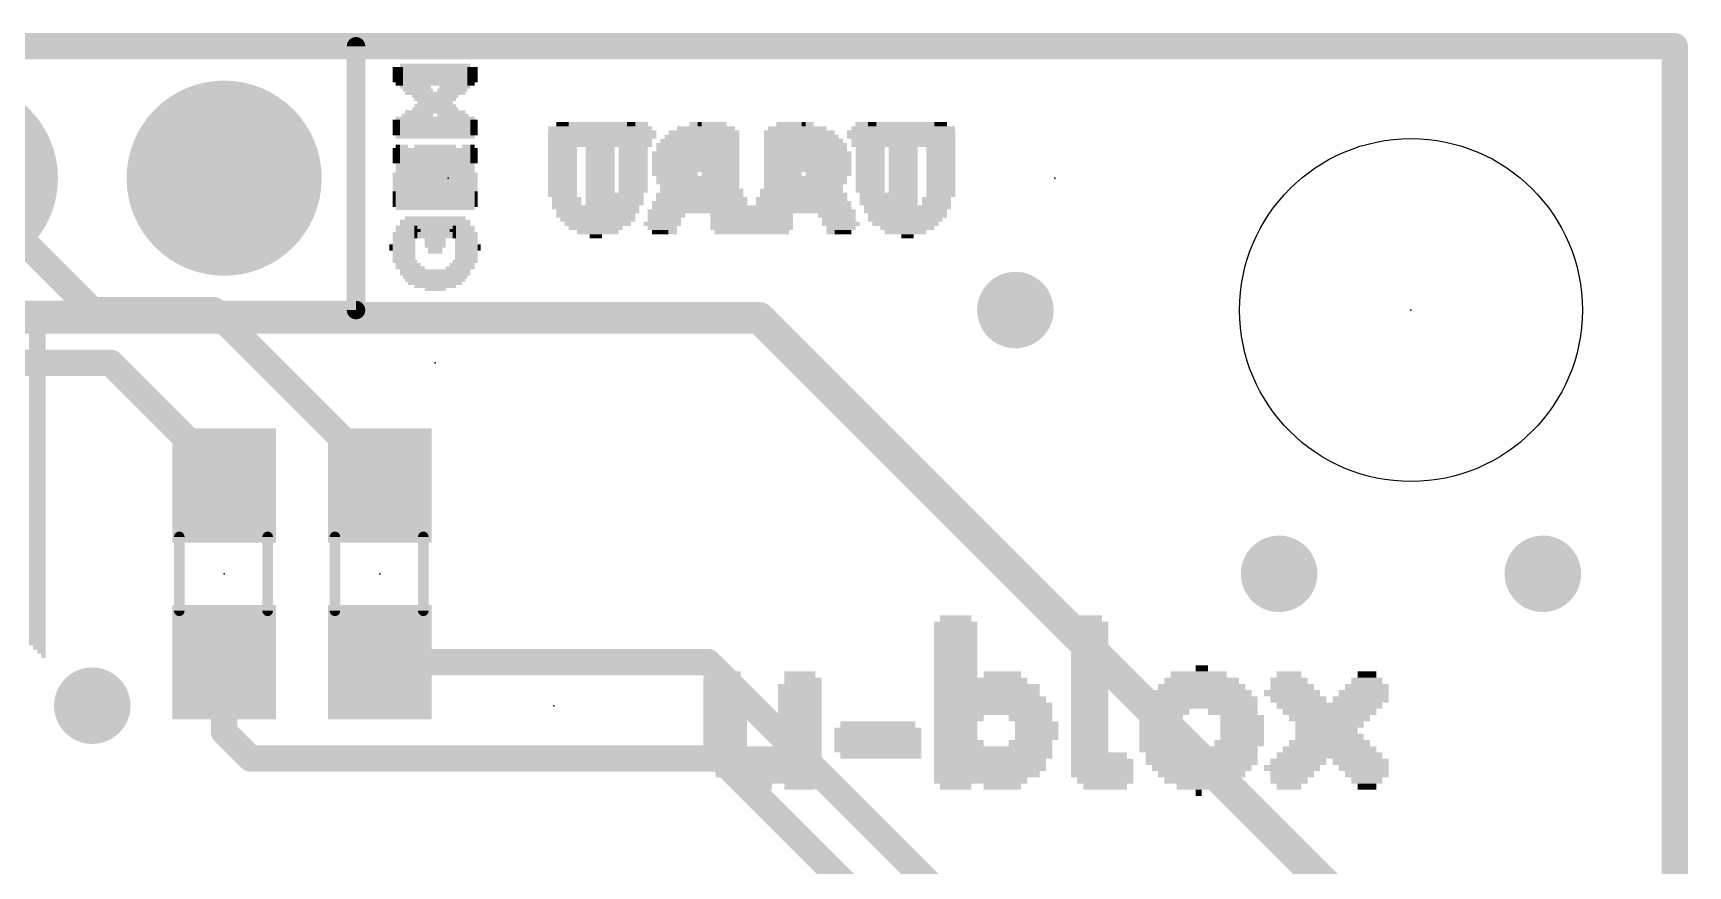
# Model space of a CAD drawing. Extents: x -38 to 69, y -21 to 41.
# Drawn here: x 24.83 to 40.77, y 32.75 to 40.77 of the extents above; entities that cross this region are included whole.
import ezdxf

# ---------------------------------------------------------------- set-up
doc = ezdxf.new("R2010")
doc.units = 0
for name, color, linetype in [('1', 12, 'CONTINUOUS'), ('16', 53, 'CONTINUOUS'), ('17', 254, 'CONTINUOUS'), ('18', 110, 'CONTINUOUS'), ('20', 53, 'CONTINUOUS'), ('21', 41, 'CONTINUOUS'), ('22', 40, 'CONTINUOUS'), ('23', 53, 'CONTINUOUS'), ('24', 53, 'CONTINUOUS'), ('51', 53, 'CONTINUOUS')]:
    doc.layers.add(name, color=color, linetype=linetype)

# ---------------------------------------------------------------- blocks, each defined once
blk = doc.blocks.new('RECT')
blk.add_solid([(-0.5, -0.5), (0.5, -0.5), (-0.5, 0.5), (0.5, 0.5)])
blk = doc.blocks.new('ROUNDP')
at = {"const_width": 0.5}
blk.add_lwpolyline([(0, -0.25, 1), (0, 0.25, 1), (0, -0.25)], format="xyb", dxfattribs=at)
blk = doc.blocks.new('ROUNDV')
at = {"const_width": 0.5}
blk.add_lwpolyline([(0, -0.25, 1), (0, 0.25, 1), (0, -0.25)], format="xyb", dxfattribs=at)

msp = doc.modelspace()

# ---------------------------------------------------------------- linework, layer by layer
at = {"layer": '1', "const_width": 0.254}
for points in [[(0, 40.64), (40.64, 40.64)], [(40.64, 40.64), (40.64, 0)], [(24.13, 39.37), (25.4, 38.1)], [(25.4, 38.1), (26.162, 38.1)], [(26.162, 38.1), (26.5684, 38.1)], [(28.1686, 36.4998), (26.5684, 38.1)], [(23.368, 37.592), (25.5778, 37.592)], [(26.67, 36.4998), (25.5778, 37.592)], [(26.67, 36.41), (26.67, 36.4998)], [(28.1686, 36.41), (28.1686, 36.4998)], [(26.67, 34.71), (26.67, 34.036)], [(31.33, 34.71), (28.1686, 34.71)], [(35.1028, 30.9372), (31.33, 34.71)], [(26.67, 34.036), (26.924, 33.782)], [(26.924, 33.782), (31.4459, 33.782)], [(31.4459, 33.782), (34.5948, 30.6331)]]:
    msp.add_lwpolyline(points, dxfattribs=at)
at = {"layer": '1', "const_width": 0.127}
for points in [[(40.7035, 40.64, 1), (40.5765, 40.64)], [(40.64, 40.5765, 1), (40.64, 40.7035)], [(25.4, 38.1635, 1), (25.4, 38.0365)], [(25.3551, 38.0551, 1), (25.4449, 38.1449)], [(26.162, 38.1635, 1), (26.162, 38.0365)], [(26.162, 38.0365, 1), (26.162, 38.1635)], [(26.6133, 38.1449, 1), (26.5235, 38.0551)], [(26.5684, 38.0365, 1), (26.5684, 38.1635)], [(25.6227, 37.6369, 1), (25.5329, 37.5471)], [(25.5778, 37.5285, 1), (25.5778, 37.6555)], [(26.7335, 36.4998, 1), (26.6065, 36.4998)], [(26.6251, 36.4549, 1), (26.7149, 36.5447)], [(28.2321, 36.4998, 1), (28.1051, 36.4998)], [(28.1237, 36.4549, 1), (28.2135, 36.5447)], [(26.6065, 36.41, 1), (26.7335, 36.41)], [(28.1051, 36.41, 1), (28.2321, 36.41)], [(26.7335, 34.71, 1), (26.6065, 34.71)], [(28.1686, 34.7735, 1), (28.1686, 34.6465)], [(31.3749, 34.7549, 1), (31.2851, 34.6651)], [(31.33, 34.6465, 1), (31.33, 34.7735)], [(26.7149, 34.0809, 1), (26.6251, 33.9911)], [(26.6065, 34.036, 1), (26.7335, 34.036)], [(26.924, 33.8455, 1), (26.924, 33.7185)], [(26.8791, 33.7371, 1), (26.9689, 33.8269)], [(31.4908, 33.8269, 1), (31.401, 33.7371)], [(31.4459, 33.7185, 1), (31.4459, 33.8455)]]:
    msp.add_lwpolyline(points, format="xyb", dxfattribs=at)
at = {"layer": '16'}
for points, const_width in [([(0, 40.64), (40.64, 40.64)], 0.254), ([(40.64, 40.64), (40.64, 0)], 0.254), ([(31.8262, 38.0238), (20.3962, 38.0238)], 0.3048), ([(39.37, 30.48), (31.8262, 38.0238)], 0.3048)]:
    msp.add_lwpolyline(points, dxfattribs=dict(at, const_width=const_width))
for points, const_width in [([(40.7035, 40.64, 1), (40.5765, 40.64)], 0.127), ([(40.64, 40.5765, 1), (40.64, 40.7035)], 0.127), ([(31.8801, 38.0777, 1), (31.7723, 37.9699)], 0.1524), ([(31.8262, 37.9476, 1), (31.8262, 38.1)], 0.1524)]:
    msp.add_lwpolyline(points, format="xyb", dxfattribs=dict(at, const_width=const_width))
at = {"layer": '20', "const_width": 0.2032}
for points in [[(0, 40.64), (40.64, 40.64)], [(40.64, 40.64), (40.64, 0)]]:
    msp.add_lwpolyline(points, dxfattribs=at)
at = {"layer": '20', "const_width": 0.1016}
for points in [[(40.6908, 40.64, 1), (40.5892, 40.64)], [(40.64, 40.5892, 1), (40.64, 40.6908)]]:
    msp.add_lwpolyline(points, format="xyb", dxfattribs=at)
at = {"layer": '20'}
msp.add_circle((38.1, 38.1), 1.651, dxfattribs=at)
at = {"layer": '21', "const_width": 0.1778}
for points in [[(27.94, 38.1), (27.94, 40.64)], [(12.7, 38.1), (27.94, 38.1)]]:
    msp.add_lwpolyline(points, dxfattribs=at)
at = {"layer": '21', "const_width": 0.0889}
for points in [[(27.9845, 40.64, 1), (27.8956, 40.64)], [(27.8956, 38.1, 1), (27.9845, 38.1)], [(27.94, 38.0556, 1), (27.94, 38.1444)]]:
    msp.add_lwpolyline(points, format="xyb", dxfattribs=at)
at = {"layer": '22', "const_width": 0.1778}
for points in [[(27.94, 38.1), (27.94, 40.64)], [(27.94, 38.1), (12.7, 38.1)]]:
    msp.add_lwpolyline(points, dxfattribs=at)
at = {"layer": '22', "const_width": 0.0889}
for points in [[(27.9845, 40.64, 1), (27.8956, 40.64)], [(27.8956, 38.1, 1), (27.9845, 38.1)], [(27.94, 38.0556, 1), (27.94, 38.1444)]]:
    msp.add_lwpolyline(points, format="xyb", dxfattribs=at)
at = {"layer": '23'}
for p in [(28.829, 39.37), (38.1, 38.1), (28.702, 37.592), (26.67, 35.56), (28.1686, 35.56), (29.845, 34.29)]:
    msp.add_point(p, dxfattribs=at)
at = {"layer": '24'}
for p in [(34.671, 39.37), (28.702, 37.592)]:
    msp.add_point(p, dxfattribs=at)
at = {"layer": '51', "const_width": 0.1016}
for points in [[(26.238, 35.204), (26.238, 35.916)], [(27.089, 35.204), (27.089, 35.916)], [(27.7366, 35.204), (27.7366, 35.916)], [(28.5876, 35.204), (28.5876, 35.916)]]:
    msp.add_lwpolyline(points, dxfattribs=at)
at = {"layer": '51', "const_width": 0.0508}
for points in [[(26.2634, 35.916, 1), (26.2126, 35.916)], [(27.1144, 35.916, 1), (27.0636, 35.916)], [(27.762, 35.916, 1), (27.7112, 35.916)], [(28.613, 35.916, 1), (28.5622, 35.916)], [(26.2126, 35.204, 1), (26.2634, 35.204)], [(27.0636, 35.204, 1), (27.1144, 35.204)], [(27.7112, 35.204, 1), (27.762, 35.204)], [(28.5622, 35.204, 1), (28.613, 35.204)]]:
    msp.add_lwpolyline(points, format="xyb", dxfattribs=at)

# ---------------------------------------------------------------- block references
at = {"layer": '1', "xscale": 1.1, "rotation": 90}
for p in [(26.67, 36.41), (28.1686, 36.41), (26.67, 34.71), (28.1686, 34.71)]:
    msp.add_blockref('RECT', p, dxfattribs=at)
at = {"layer": '17', "xscale": 1.8796, "yscale": 1.8796, "rotation": 90}
for p in [(24.13, 39.37), (24.13, 39.37), (26.67, 39.37), (26.67, 39.37)]:
    msp.add_blockref('ROUNDP', p, dxfattribs=at)
at = {"layer": '18', "xscale": 0.7366, "yscale": 0.7366}
for p in [(34.29, 38.1), (34.29, 38.1), (36.83, 35.56), (36.83, 35.56), (39.37, 35.56), (39.37, 35.56), (25.4, 34.29), (25.4, 34.29)]:
    msp.add_blockref('ROUNDV', p, dxfattribs=at)
at = {"layer": '21', "rotation": 90}
for p, xscale, yscale in [((28.307, 40.367), 0.03, 0.03), ((28.342, 40.352), 0.18, 0.04), ((28.377, 40.352), 0.18, 0.03), ((28.397, 40.367), 0.21, 0.03), ((28.427, 40.367), 0.21, 0.03), ((28.462, 40.367), 0.21, 0.04), ((28.497, 40.367), 0.21, 0.03), ((28.517, 40.367), 0.21, 0.03), ((28.547, 40.367), 0.21, 0.03), ((28.582, 40.367), 0.21, 0.04), ((28.617, 40.367), 0.21, 0.03), ((28.647, 40.367), 0.21, 0.03), ((28.667, 40.367), 0.21, 0.03), ((28.702, 40.367), 0.21, 0.04), ((28.737, 40.367), 0.21, 0.03), ((28.757, 40.247), 0.45, 0.03), ((28.787, 40.262), 0.42, 0.03), ((28.822, 40.277), 0.39, 0.04), ((28.857, 40.277), 0.39, 0.03), ((28.887, 40.292), 0.36, 0.03), ((28.907, 40.307), 0.33, 0.03), ((28.942, 40.322), 0.3, 0.04), ((28.977, 40.322), 0.3, 0.03), ((28.997, 40.337), 0.27, 0.03), ((29.027, 40.352), 0.24, 0.03), ((29.062, 40.352), 0.18, 0.04), ((29.097, 40.367), 0.15, 0.03), ((28.647, 39.962), 0.42, 0.03), ((28.667, 39.977), 0.45, 0.03), ((28.702, 40.097), 0.21, 0.04), ((28.737, 40.112), 0.24, 0.03), ((28.427, 39.887), 0.27, 0.03), ((28.462, 39.887), 0.27, 0.04), ((28.497, 39.902), 0.3, 0.03), ((28.517, 39.917), 0.33, 0.03), ((28.547, 39.932), 0.36, 0.03), ((28.582, 39.932), 0.36, 0.04), ((28.617, 39.947), 0.39, 0.03), ((28.307, 39.857), 0.03, 0.03), ((28.342, 39.857), 0.15, 0.04), ((28.377, 39.857), 0.21, 0.03), ((28.397, 39.872), 0.24, 0.03), ((28.702, 39.857), 0.21, 0.04), ((28.737, 39.857), 0.21, 0.03), ((28.757, 39.857), 0.21, 0.03), ((28.787, 39.857), 0.21, 0.03), ((28.822, 39.857), 0.21, 0.04), ((28.857, 39.857), 0.21, 0.03), ((28.887, 39.857), 0.21, 0.03), ((28.907, 39.857), 0.21, 0.03), ((28.942, 39.857), 0.21, 0.04), ((28.977, 39.857), 0.21, 0.03), ((28.997, 39.857), 0.21, 0.03), ((29.027, 39.857), 0.21, 0.03), ((29.062, 39.857), 0.21, 0.04), ((29.097, 39.857), 0.15, 0.03), ((28.517, 39.572), 0.24, 0.03), ((28.547, 39.587), 0.21, 0.03), ((28.582, 39.587), 0.21, 0.04), ((28.617, 39.587), 0.21, 0.03), ((28.647, 39.587), 0.21, 0.03), ((28.667, 39.572), 0.24, 0.03), ((28.702, 39.377), 0.63, 0.04), ((28.977, 39.572), 0.24, 0.03), ((28.997, 39.587), 0.21, 0.03), ((29.027, 39.587), 0.21, 0.03), ((29.062, 39.602), 0.18, 0.04), ((28.342, 39.317), 0.45, 0.04), ((28.377, 39.317), 0.51, 0.03), ((28.397, 39.332), 0.54, 0.03), ((28.427, 39.347), 0.57, 0.03), ((28.462, 39.362), 0.6, 0.04), ((28.497, 39.362), 0.6, 0.03), ((28.737, 39.362), 0.6, 0.03), ((28.757, 39.362), 0.6, 0.03), ((28.787, 39.347), 0.57, 0.03), ((28.822, 39.347), 0.57, 0.04), ((28.857, 39.347), 0.57, 0.03), ((28.887, 39.347), 0.57, 0.03), ((28.907, 39.557), 0.21, 0.03), ((28.942, 39.557), 0.21, 0.04), ((29.097, 39.587), 0.15, 0.03), ((28.307, 39.287), 0.27, 0.03), ((28.517, 39.167), 0.21, 0.03), ((28.547, 39.167), 0.21, 0.03), ((28.582, 39.167), 0.21, 0.04), ((28.617, 39.167), 0.21, 0.03), ((28.647, 39.167), 0.21, 0.03), ((28.667, 39.167), 0.21, 0.03), ((28.907, 39.167), 0.21, 0.03), ((28.942, 39.167), 0.21, 0.04), ((28.977, 39.167), 0.21, 0.03), ((28.997, 39.167), 0.21, 0.03), ((29.027, 39.167), 0.21, 0.03), ((29.062, 39.167), 0.21, 0.04), ((29.097, 39.167), 0.15, 0.03), ((28.377, 38.687), 0.45, 0.03), ((28.397, 38.702), 0.54, 0.03), ((28.427, 38.687), 0.57, 0.03), ((28.462, 38.672), 0.6, 0.04), ((28.497, 38.642), 0.6, 0.03), ((28.517, 38.852), 0.12, 0.03), ((28.647, 38.822), 0.3, 0.03), ((28.667, 38.822), 0.36, 0.03), ((28.702, 38.822), 0.36, 0.04), ((28.737, 38.822), 0.36, 0.03), ((28.757, 38.822), 0.36, 0.03), ((28.787, 38.852), 0.3, 0.03), ((28.822, 38.897), 0.21, 0.04), ((28.857, 38.897), 0.21, 0.03), ((28.887, 38.897), 0.21, 0.03), ((28.907, 38.882), 0.24, 0.03), ((28.942, 38.672), 0.66, 0.04), ((28.977, 38.687), 0.63, 0.03), ((28.997, 38.687), 0.57, 0.03), ((29.027, 38.702), 0.54, 0.03), ((29.062, 38.702), 0.42, 0.04), ((28.307, 38.687), 0.21, 0.03), ((28.342, 38.687), 0.39, 0.04), ((28.547, 38.867), 0.03, 0.03), ((29.097, 38.702), 0.3, 0.03), ((29.127, 38.702), 0.06, 0.03), ((28.517, 38.447), 0.27, 0.03), ((28.887, 38.447), 0.27, 0.03), ((28.907, 38.492), 0.3, 0.03), ((28.547, 38.432), 0.24, 0.03), ((28.582, 38.417), 0.21, 0.04), ((28.617, 38.387), 0.21, 0.03), ((28.647, 38.387), 0.21, 0.03), ((28.667, 38.387), 0.21, 0.03), ((28.702, 38.387), 0.21, 0.04), ((28.737, 38.387), 0.21, 0.03), ((28.757, 38.387), 0.21, 0.03), ((28.787, 38.387), 0.21, 0.03), ((28.822, 38.417), 0.21, 0.04), ((28.857, 38.432), 0.24, 0.03), ((24.81, 36.471), 3.2, 0.04), ((24.85, 36.451), 3.24, 0.04), ((24.89, 36.431), 3.28, 0.04), ((24.93, 36.411), 3.32, 0.04)]:
    msp.add_blockref('RECT', p, dxfattribs=dict(at, xscale=xscale, yscale=yscale))
at = {"layer": '21'}
for p, xscale, yscale in [((29.929, 39.85), 0.2, 0.04), ((29.929, 39.89), 0.12, 0.04), ((30.589, 39.85), 0.24, 0.04), ((30.589, 39.89), 0.08, 0.04), ((31.249, 39.85), 0.2, 0.04), ((31.249, 39.89), 0.04, 0.04), ((32.189, 39.85), 0.56, 0.04), ((32.169, 39.89), 0.36, 0.04), ((33.189, 39.89), 0.88, 0.04), ((29.929, 39.81), 0.28, 0.04), ((29.929, 39.77), 0.28, 0.04), ((29.929, 39.73), 0.28, 0.04), ((29.929, 39.69), 0.28, 0.04), ((30.609, 39.81), 0.28, 0.04), ((30.609, 39.77), 0.28, 0.04), ((30.609, 39.73), 0.28, 0.04), ((30.609, 39.69), 0.28, 0.04), ((31.249, 39.69), 0.36, 0.04), ((31.249, 39.77), 0.28, 0.04), ((31.269, 39.73), 0.32, 0.04), ((31.269, 39.81), 0.24, 0.04), ((32.209, 39.81), 0.68, 0.04), ((32.229, 39.77), 0.72, 0.04), ((32.249, 39.73), 0.76, 0.04), ((32.269, 39.69), 0.8, 0.04), ((33.189, 39.81), 1.04, 0.04), ((33.189, 39.77), 1.04, 0.04), ((33.189, 39.69), 0.96, 0.04), ((29.929, 39.65), 0.28, 0.04), ((29.929, 39.61), 0.28, 0.04), ((29.929, 39.57), 0.28, 0.04), ((29.929, 39.53), 0.28, 0.04), ((30.609, 39.65), 0.28, 0.04), ((30.609, 39.61), 0.28, 0.04), ((30.609, 39.57), 0.28, 0.04), ((30.609, 39.53), 0.28, 0.04), ((31.249, 39.53), 0.52, 0.04), ((31.249, 39.61), 0.44, 0.04), ((31.269, 39.57), 0.48, 0.04), ((31.269, 39.65), 0.4, 0.04), ((32.269, 39.65), 0.8, 0.04), ((32.009, 39.61), 0.28, 0.04), ((32.009, 39.57), 0.28, 0.04), ((32.009, 39.53), 0.28, 0.04), ((32.549, 39.61), 0.32, 0.04), ((32.569, 39.57), 0.28, 0.04), ((32.569, 39.53), 0.28, 0.04), ((33.209, 39.65), 0.28, 0.04), ((33.209, 39.61), 0.28, 0.04), ((33.209, 39.57), 0.28, 0.04), ((33.209, 39.53), 0.28, 0.04), ((29.929, 39.49), 0.28, 0.04), ((29.929, 39.45), 0.28, 0.04), ((29.929, 39.41), 0.28, 0.04), ((29.929, 39.37), 0.28, 0.04), ((30.609, 39.49), 0.28, 0.04), ((30.609, 39.45), 0.28, 0.04), ((30.609, 39.41), 0.28, 0.04), ((30.609, 39.37), 0.28, 0.04), ((31.069, 39.37), 0.32, 0.04), ((31.249, 39.45), 0.6, 0.04), ((31.089, 39.41), 0.28, 0.04), ((31.269, 39.49), 0.56, 0.04), ((31.429, 39.41), 0.32, 0.04), ((31.449, 39.37), 0.28, 0.04), ((32.009, 39.49), 0.28, 0.04), ((32.009, 39.45), 0.28, 0.04), ((32.009, 39.41), 0.28, 0.04), ((32.269, 39.37), 0.8, 0.04), ((32.549, 39.41), 0.32, 0.04), ((32.569, 39.49), 0.28, 0.04), ((32.569, 39.45), 0.28, 0.04), ((33.209, 39.49), 0.28, 0.04), ((33.209, 39.45), 0.28, 0.04), ((33.209, 39.41), 0.28, 0.04), ((33.209, 39.37), 0.28, 0.04), ((29.929, 39.33), 0.28, 0.04), ((29.929, 39.29), 0.28, 0.04), ((29.929, 39.25), 0.28, 0.04), ((29.929, 39.21), 0.28, 0.04), ((30.569, 39.21), 0.28, 0.04), ((30.609, 39.33), 0.28, 0.04), ((30.609, 39.29), 0.28, 0.04), ((30.609, 39.25), 0.28, 0.04), ((31.249, 39.21), 0.84, 0.04), ((31.029, 39.29), 0.32, 0.04), ((31.269, 39.25), 0.8, 0.04), ((31.049, 39.33), 0.28, 0.04), ((31.469, 39.33), 0.32, 0.04), ((31.489, 39.29), 0.28, 0.04), ((32.269, 39.33), 0.8, 0.04), ((32.249, 39.29), 0.76, 0.04), ((32.249, 39.25), 0.76, 0.04), ((32.229, 39.21), 0.72, 0.04), ((33.209, 39.33), 0.28, 0.04), ((33.209, 39.29), 0.28, 0.04), ((33.209, 39.25), 0.28, 0.04), ((33.209, 39.21), 0.28, 0.04), ((29.969, 39.17), 0.28, 0.04), ((29.969, 39.13), 0.28, 0.04), ((30.009, 39.09), 0.36, 0.04), ((30.269, 39.05), 0.8, 0.04), ((30.509, 39.09), 0.32, 0.04), ((30.549, 39.13), 0.32, 0.04), ((30.569, 39.17), 0.28, 0.04), ((31.249, 39.13), 0.92, 0.04), ((31.269, 39.09), 0.96, 0.04), ((31.269, 39.17), 0.88, 0.04), ((32.249, 39.17), 0.76, 0.04), ((32.249, 39.13), 0.76, 0.04), ((32.009, 39.09), 0.28, 0.04), ((32.009, 39.05), 0.28, 0.04), ((32.509, 39.09), 0.32, 0.04), ((32.529, 39.05), 0.28, 0.04), ((33.209, 39.17), 0.28, 0.04), ((33.209, 39.13), 0.28, 0.04), ((33.209, 39.09), 0.28, 0.04), ((33.209, 39.05), 0.28, 0.04), ((30.249, 39.01), 0.76, 0.04), ((30.269, 38.97), 0.72, 0.04), ((30.269, 38.93), 0.64, 0.04), ((30.249, 38.89), 0.52, 0.04), ((30.849, 38.93), 0.28, 0.04), ((30.889, 39.01), 0.28, 0.04), ((30.889, 38.97), 0.28, 0.04), ((30.869, 38.89), 0.24, 0.04), ((31.629, 39.01), 0.32, 0.04), ((31.649, 38.97), 0.28, 0.04), ((31.649, 38.93), 0.28, 0.04), ((31.669, 38.89), 0.24, 0.04), ((32.009, 39.01), 0.28, 0.04), ((32.009, 38.97), 0.28, 0.04), ((32.009, 38.93), 0.28, 0.04), ((32.009, 38.89), 0.28, 0.04), ((32.549, 39.01), 0.32, 0.04), ((32.569, 38.97), 0.28, 0.04), ((32.569, 38.93), 0.28, 0.04), ((32.589, 38.89), 0.24, 0.04), ((33.209, 39.01), 0.28, 0.04), ((33.209, 38.97), 0.28, 0.04), ((33.189, 38.93), 0.24, 0.04), ((33.189, 38.89), 0.24, 0.04), ((30.269, 38.85), 0.4, 0.04), ((30.249, 38.81), 0.12, 0.04), ((30.869, 38.85), 0.16, 0.04), ((31.649, 38.85), 0.2, 0.04), ((32.009, 38.85), 0.2, 0.04), ((32.569, 38.85), 0.2, 0.04), ((33.209, 38.85), 0.2, 0.04), ((33.715, 35.07), 0.42, 0.06), ((33.715, 35.13), 0.3, 0.06), ((35.005, 35.07), 0.36, 0.06), ((35.005, 35.13), 0.24, 0.06), ((33.715, 35.01), 0.42, 0.06), ((33.715, 34.95), 0.42, 0.06), ((33.715, 34.89), 0.42, 0.06), ((35.005, 35.01), 0.36, 0.06), ((35.005, 34.95), 0.36, 0.06), ((35.005, 34.89), 0.36, 0.06), ((33.715, 34.83), 0.42, 0.06), ((33.715, 34.77), 0.42, 0.06), ((35.005, 34.83), 0.36, 0.06), ((35.005, 34.77), 0.36, 0.06), ((31.495, 34.59), 0.3, 0.06), ((32.215, 34.59), 0.3, 0.06), ((33.715, 34.71), 0.42, 0.06), ((33.715, 34.65), 0.42, 0.06), ((33.715, 34.59), 0.42, 0.06), ((34.165, 34.59), 0.36, 0.06), ((35.005, 34.71), 0.36, 0.06), ((35.005, 34.65), 0.36, 0.06), ((35.005, 34.59), 0.36, 0.06), ((36.055, 34.59), 0.54, 0.06), ((36.085, 34.65), 0.12, 0.06), ((36.925, 34.59), 0.24, 0.06), ((37.675, 34.59), 0.18, 0.06), ((31.465, 34.53), 0.36, 0.06), ((31.465, 34.47), 0.36, 0.06), ((31.495, 34.41), 0.42, 0.06), ((32.215, 34.47), 0.42, 0.06), ((32.215, 34.41), 0.42, 0.06), ((32.245, 34.53), 0.36, 0.06), ((33.955, 34.53), 0.9, 0.06), ((34.015, 34.47), 1.02, 0.06), ((34.015, 34.41), 1.02, 0.06), ((35.005, 34.53), 0.36, 0.06), ((35.005, 34.47), 0.36, 0.06), ((35.005, 34.41), 0.36, 0.06), ((36.085, 34.41), 0.96, 0.06), ((36.085, 34.47), 0.84, 0.06), ((36.085, 34.53), 0.72, 0.06), ((36.955, 34.41), 0.54, 0.06), ((36.925, 34.53), 0.36, 0.06), ((36.955, 34.47), 0.42, 0.06), ((37.645, 34.41), 0.48, 0.06), ((37.675, 34.47), 0.42, 0.06), ((37.675, 34.53), 0.3, 0.06), ((31.495, 34.35), 0.42, 0.06), ((31.495, 34.29), 0.42, 0.06), ((32.215, 34.35), 0.42, 0.06), ((32.215, 34.29), 0.42, 0.06), ((34.045, 34.35), 1.08, 0.06), ((34.075, 34.29), 1.14, 0.06), ((35.005, 34.35), 0.36, 0.06), ((35.005, 34.29), 0.36, 0.06), ((36.085, 34.35), 1.08, 0.06), ((36.085, 34.29), 1.08, 0.06), ((37.015, 34.35), 0.54, 0.06), ((37.315, 34.29), 1.02, 0.06), ((37.615, 34.35), 0.54, 0.06), ((31.495, 34.23), 0.42, 0.06), ((31.495, 34.17), 0.42, 0.06), ((31.495, 34.11), 0.42, 0.06), ((32.215, 34.23), 0.42, 0.06), ((32.215, 34.17), 0.42, 0.06), ((32.215, 34.11), 0.42, 0.06), ((32.965, 34.11), 0.72, 0.06), ((34.075, 34.23), 1.14, 0.06), ((33.745, 34.17), 0.48, 0.06), ((33.715, 34.11), 0.42, 0.06), ((34.435, 34.17), 0.42, 0.06), ((34.495, 34.11), 0.42, 0.06), ((35.005, 34.23), 0.36, 0.06), ((35.005, 34.17), 0.36, 0.06), ((35.005, 34.11), 0.36, 0.06), ((35.725, 34.23), 0.48, 0.06), ((35.695, 34.17), 0.42, 0.06), ((35.695, 34.11), 0.42, 0.06), ((36.385, 34.23), 0.48, 0.06), ((36.475, 34.17), 0.42, 0.06), ((36.475, 34.11), 0.42, 0.06), ((37.315, 34.23), 0.9, 0.06), ((37.315, 34.17), 0.78, 0.06), ((37.315, 34.11), 0.66, 0.06), ((31.495, 34.05), 0.42, 0.06), ((31.495, 33.99), 0.42, 0.06), ((31.495, 33.93), 0.42, 0.06), ((32.215, 34.05), 0.42, 0.06), ((32.215, 33.99), 0.42, 0.06), ((32.215, 33.93), 0.42, 0.06), ((32.965, 34.05), 0.84, 0.06), ((32.965, 33.99), 0.84, 0.06), ((32.965, 33.93), 0.84, 0.06), ((33.715, 34.05), 0.42, 0.06), ((33.715, 33.99), 0.42, 0.06), ((33.745, 33.93), 0.48, 0.06), ((34.435, 33.93), 0.42, 0.06), ((34.495, 34.05), 0.42, 0.06), ((34.495, 33.99), 0.42, 0.06), ((35.005, 34.05), 0.36, 0.06), ((35.005, 33.99), 0.36, 0.06), ((35.005, 33.93), 0.36, 0.06), ((35.695, 34.05), 0.42, 0.06), ((35.695, 33.99), 0.42, 0.06), ((35.695, 33.93), 0.42, 0.06), ((36.445, 33.93), 0.48, 0.06), ((36.475, 34.05), 0.42, 0.06), ((36.475, 33.99), 0.42, 0.06), ((37.315, 33.93), 0.78, 0.06), ((37.285, 34.05), 0.6, 0.06), ((37.315, 33.99), 0.66, 0.06), ((31.855, 33.87), 1.14, 0.06), ((31.885, 33.81), 1.08, 0.06), ((32.965, 33.87), 0.84, 0.06), ((32.995, 33.81), 0.78, 0.06), ((34.075, 33.87), 1.14, 0.06), ((34.075, 33.81), 1.14, 0.06), ((35.005, 33.87), 0.36, 0.06), ((35.095, 33.81), 0.54, 0.06), ((35.725, 33.87), 0.48, 0.06), ((36.085, 33.81), 1.08, 0.06), ((36.385, 33.87), 0.48, 0.06), ((37.315, 33.81), 1.02, 0.06), ((37.315, 33.87), 0.9, 0.06), ((31.885, 33.75), 1.08, 0.06), ((31.915, 33.69), 1.02, 0.06), ((31.915, 33.63), 1.02, 0.06), ((34.045, 33.75), 1.08, 0.06), ((34.045, 33.69), 1.08, 0.06), ((34.015, 33.63), 1.02, 0.06), ((35.125, 33.75), 0.6, 0.06), ((35.125, 33.69), 0.6, 0.06), ((35.125, 33.63), 0.6, 0.06), ((36.085, 33.75), 1.08, 0.06), ((36.085, 33.69), 0.96, 0.06), ((36.085, 33.63), 0.84, 0.06), ((36.955, 33.69), 0.54, 0.06), ((37.015, 33.75), 0.54, 0.06), ((36.955, 33.63), 0.42, 0.06), ((37.615, 33.75), 0.54, 0.06), ((37.645, 33.69), 0.48, 0.06), ((37.675, 33.63), 0.42, 0.06), ((31.975, 33.57), 0.9, 0.06), ((31.765, 33.51), 0.36, 0.06), ((32.215, 33.51), 0.3, 0.06), ((33.955, 33.57), 0.9, 0.06), ((33.715, 33.51), 0.3, 0.06), ((34.165, 33.51), 0.36, 0.06), ((35.155, 33.57), 0.54, 0.06), ((35.155, 33.51), 0.42, 0.06), ((36.085, 33.57), 0.72, 0.06), ((36.085, 33.51), 0.48, 0.06), ((36.055, 33.45), 0.06, 0.06), ((36.925, 33.57), 0.36, 0.06), ((36.925, 33.51), 0.24, 0.06), ((37.675, 33.57), 0.3, 0.06), ((37.675, 33.51), 0.18, 0.06)]:
    msp.add_blockref('RECT', p, dxfattribs=dict(at, xscale=xscale, yscale=yscale))
at = {"layer": '21', "yscale": 0.04}
for p in [(33.209, 39.85), (33.209, 39.73), (31.249, 39.05)]:
    msp.add_blockref('RECT', p, dxfattribs=at)
at = {"layer": '22'}
for p, xscale, yscale, rotation in [((28.307, 40.367), 0.15, 0.03, 90), ((28.342, 40.352), 0.18, 0.04, 90), ((28.377, 40.352), 0.24, 0.03, 90), ((28.407, 40.337), 0.27, 0.03, 90), ((28.427, 40.322), 0.3, 0.03, 90), ((28.462, 40.322), 0.3, 0.04, 90), ((28.497, 40.307), 0.33, 0.03, 90), ((28.517, 40.292), 0.36, 0.03, 90), ((28.547, 40.277), 0.39, 0.03, 90), ((28.582, 40.277), 0.39, 0.04, 90), ((28.617, 40.262), 0.42, 0.03, 90), ((28.647, 40.247), 0.45, 0.03, 90), ((28.667, 40.367), 0.21, 0.03, 90), ((28.702, 40.367), 0.21, 0.04, 90), ((28.737, 40.367), 0.21, 0.03, 90), ((28.757, 40.367), 0.21, 0.03, 90), ((28.787, 40.367), 0.21, 0.03, 90), ((28.822, 40.367), 0.21, 0.04, 90), ((28.857, 40.367), 0.21, 0.03, 90), ((28.887, 40.367), 0.21, 0.03, 90), ((28.907, 40.367), 0.21, 0.03, 90), ((28.942, 40.367), 0.21, 0.04, 90), ((28.977, 40.367), 0.21, 0.03, 90), ((29.007, 40.367), 0.21, 0.03, 90), ((29.027, 40.352), 0.18, 0.03, 90), ((29.062, 40.352), 0.18, 0.04, 90), ((29.097, 40.367), 0.03, 0.03, 90), ((28.667, 40.112), 0.24, 0.03, 90), ((28.702, 40.097), 0.21, 0.04, 90), ((28.737, 39.977), 0.45, 0.03, 90), ((28.757, 39.962), 0.42, 0.03, 90), ((28.787, 39.947), 0.39, 0.03, 90), ((28.822, 39.932), 0.36, 0.04, 90), ((28.857, 39.932), 0.36, 0.03, 90), ((28.887, 39.917), 0.33, 0.03, 90), ((28.907, 39.902), 0.3, 0.03, 90), ((28.942, 39.887), 0.27, 0.04, 90), ((28.977, 39.887), 0.27, 0.03, 90), ((28.307, 39.857), 0.15, 0.03, 90), ((28.342, 39.857), 0.21, 0.04, 90), ((28.377, 39.857), 0.21, 0.03, 90), ((28.407, 39.857), 0.21, 0.03, 90), ((28.427, 39.857), 0.21, 0.03, 90), ((28.462, 39.857), 0.21, 0.04, 90), ((28.497, 39.857), 0.21, 0.03, 90), ((28.517, 39.857), 0.21, 0.03, 90), ((28.547, 39.857), 0.21, 0.03, 90), ((28.582, 39.857), 0.21, 0.04, 90), ((28.617, 39.857), 0.21, 0.03, 90), ((28.647, 39.857), 0.21, 0.03, 90), ((28.667, 39.857), 0.21, 0.03, 90), ((28.702, 39.857), 0.21, 0.04, 90), ((29.007, 39.872), 0.24, 0.03, 90), ((29.027, 39.857), 0.21, 0.03, 90), ((29.062, 39.857), 0.15, 0.04, 90), ((29.097, 39.857), 0.03, 0.03, 90), ((30.311, 39.89), 0.88, 0.04, 180), ((31.311, 39.85), 0.56, 0.04, 180), ((31.331, 39.89), 0.36, 0.04, 180), ((32.251, 39.85), 0.2, 0.04, 180), ((32.251, 39.89), 0.04, 0.04, 180), ((32.911, 39.85), 0.24, 0.04, 180), ((32.911, 39.89), 0.08, 0.04, 180), ((33.571, 39.85), 0.2, 0.04, 180), ((33.571, 39.89), 0.12, 0.04, 180), ((28.342, 39.602), 0.18, 0.04, 90), ((28.377, 39.587), 0.21, 0.03, 90), ((28.407, 39.587), 0.21, 0.03, 90), ((28.427, 39.572), 0.24, 0.03, 90), ((28.702, 39.377), 0.63, 0.04, 90), ((28.737, 39.572), 0.24, 0.03, 90), ((28.757, 39.587), 0.21, 0.03, 90), ((28.787, 39.587), 0.21, 0.03, 90), ((28.822, 39.587), 0.21, 0.04, 90), ((28.857, 39.587), 0.21, 0.03, 90), ((28.887, 39.572), 0.24, 0.03, 90), ((30.311, 39.81), 1.04, 0.04, 180), ((30.311, 39.77), 1.04, 0.04, 180), ((30.311, 39.69), 0.96, 0.04, 180), ((31.231, 39.69), 0.8, 0.04, 180), ((31.251, 39.73), 0.76, 0.04, 180), ((31.271, 39.77), 0.72, 0.04, 180), ((31.291, 39.81), 0.68, 0.04, 180), ((32.231, 39.73), 0.32, 0.04, 180), ((32.251, 39.69), 0.36, 0.04, 180), ((32.231, 39.81), 0.24, 0.04, 180), ((32.251, 39.77), 0.28, 0.04, 180), ((32.891, 39.81), 0.28, 0.04, 180), ((32.891, 39.77), 0.28, 0.04, 180), ((32.891, 39.73), 0.28, 0.04, 180), ((32.891, 39.69), 0.28, 0.04, 180), ((33.571, 39.81), 0.28, 0.04, 180), ((33.571, 39.77), 0.28, 0.04, 180), ((33.571, 39.73), 0.28, 0.04, 180), ((33.571, 39.69), 0.28, 0.04, 180), ((28.307, 39.587), 0.15, 0.03, 90), ((28.462, 39.557), 0.21, 0.04, 90), ((28.497, 39.557), 0.21, 0.03, 90), ((28.517, 39.347), 0.57, 0.03, 90), ((28.547, 39.347), 0.57, 0.03, 90), ((28.582, 39.347), 0.57, 0.04, 90), ((28.617, 39.347), 0.57, 0.03, 90), ((28.647, 39.362), 0.6, 0.03, 90), ((28.667, 39.362), 0.6, 0.03, 90), ((28.907, 39.362), 0.6, 0.03, 90), ((28.942, 39.362), 0.6, 0.04, 90), ((28.977, 39.347), 0.57, 0.03, 90), ((29.007, 39.332), 0.54, 0.03, 90), ((29.027, 39.317), 0.51, 0.03, 90), ((29.062, 39.317), 0.45, 0.04, 90), ((30.291, 39.65), 0.28, 0.04, 180), ((30.291, 39.61), 0.28, 0.04, 180), ((30.291, 39.57), 0.28, 0.04, 180), ((30.291, 39.53), 0.28, 0.04, 180), ((30.951, 39.61), 0.32, 0.04, 180), ((30.931, 39.57), 0.28, 0.04, 180), ((30.931, 39.53), 0.28, 0.04, 180), ((31.231, 39.65), 0.8, 0.04, 180), ((31.491, 39.61), 0.28, 0.04, 180), ((31.491, 39.57), 0.28, 0.04, 180), ((31.491, 39.53), 0.28, 0.04, 180), ((32.231, 39.57), 0.48, 0.04, 180), ((32.251, 39.53), 0.52, 0.04, 180), ((32.231, 39.65), 0.4, 0.04, 180), ((32.251, 39.61), 0.44, 0.04, 180), ((32.891, 39.65), 0.28, 0.04, 180), ((32.891, 39.61), 0.28, 0.04, 180), ((32.891, 39.57), 0.28, 0.04, 180), ((32.891, 39.53), 0.28, 0.04, 180), ((33.571, 39.65), 0.28, 0.04, 180), ((33.571, 39.61), 0.28, 0.04, 180), ((33.571, 39.57), 0.28, 0.04, 180), ((33.571, 39.53), 0.28, 0.04, 180), ((29.097, 39.287), 0.27, 0.03, 90), ((30.291, 39.49), 0.28, 0.04, 180), ((30.291, 39.45), 0.28, 0.04, 180), ((30.291, 39.41), 0.28, 0.04, 180), ((30.291, 39.37), 0.28, 0.04, 180), ((30.931, 39.49), 0.28, 0.04, 180), ((30.931, 39.45), 0.28, 0.04, 180), ((30.951, 39.41), 0.32, 0.04, 180), ((31.231, 39.37), 0.8, 0.04, 180), ((31.491, 39.49), 0.28, 0.04, 180), ((31.491, 39.45), 0.28, 0.04, 180), ((31.491, 39.41), 0.28, 0.04, 180), ((32.071, 39.41), 0.32, 0.04, 180), ((32.051, 39.37), 0.28, 0.04, 180), ((32.231, 39.49), 0.56, 0.04, 180), ((32.251, 39.45), 0.6, 0.04, 180), ((32.411, 39.41), 0.28, 0.04, 180), ((32.431, 39.37), 0.32, 0.04, 180), ((32.891, 39.49), 0.28, 0.04, 180), ((32.891, 39.45), 0.28, 0.04, 180), ((32.891, 39.41), 0.28, 0.04, 180), ((32.891, 39.37), 0.28, 0.04, 180), ((33.571, 39.49), 0.28, 0.04, 180), ((33.571, 39.45), 0.28, 0.04, 180), ((33.571, 39.41), 0.28, 0.04, 180), ((33.571, 39.37), 0.28, 0.04, 180), ((28.307, 39.167), 0.15, 0.03, 90), ((28.342, 39.167), 0.21, 0.04, 90), ((28.377, 39.167), 0.21, 0.03, 90), ((28.407, 39.167), 0.21, 0.03, 90), ((28.427, 39.167), 0.21, 0.03, 90), ((28.462, 39.167), 0.21, 0.04, 90), ((28.497, 39.167), 0.21, 0.03, 90), ((28.737, 39.167), 0.21, 0.03, 90), ((28.757, 39.167), 0.21, 0.03, 90), ((28.787, 39.167), 0.21, 0.03, 90), ((28.822, 39.167), 0.21, 0.04, 90), ((28.857, 39.167), 0.21, 0.03, 90), ((28.887, 39.167), 0.21, 0.03, 90), ((30.291, 39.33), 0.28, 0.04, 180), ((30.291, 39.29), 0.28, 0.04, 180), ((30.291, 39.25), 0.28, 0.04, 180), ((30.291, 39.21), 0.28, 0.04, 180), ((31.231, 39.33), 0.8, 0.04, 180), ((31.251, 39.29), 0.76, 0.04, 180), ((31.251, 39.25), 0.76, 0.04, 180), ((31.271, 39.21), 0.72, 0.04, 180), ((32.231, 39.25), 0.8, 0.04, 180), ((32.251, 39.21), 0.84, 0.04, 180), ((32.031, 39.33), 0.32, 0.04, 180), ((32.011, 39.29), 0.28, 0.04, 180), ((32.451, 39.33), 0.28, 0.04, 180), ((32.471, 39.29), 0.32, 0.04, 180), ((32.891, 39.33), 0.28, 0.04, 180), ((32.891, 39.29), 0.28, 0.04, 180), ((32.891, 39.25), 0.28, 0.04, 180), ((32.931, 39.21), 0.28, 0.04, 180), ((33.571, 39.33), 0.28, 0.04, 180), ((33.571, 39.29), 0.28, 0.04, 180), ((33.571, 39.25), 0.28, 0.04, 180), ((33.571, 39.21), 0.28, 0.04, 180), ((30.291, 39.17), 0.28, 0.04, 180), ((30.291, 39.13), 0.28, 0.04, 180), ((30.291, 39.09), 0.28, 0.04, 180), ((30.291, 39.05), 0.28, 0.04, 180), ((30.991, 39.09), 0.32, 0.04, 180), ((30.971, 39.05), 0.28, 0.04, 180), ((31.251, 39.17), 0.76, 0.04, 180), ((31.251, 39.13), 0.76, 0.04, 180), ((31.491, 39.09), 0.28, 0.04, 180), ((31.491, 39.05), 0.28, 0.04, 180), ((32.231, 39.09), 0.96, 0.04, 180), ((32.231, 39.17), 0.88, 0.04, 180), ((32.251, 39.13), 0.92, 0.04, 180), ((32.931, 39.17), 0.28, 0.04, 180), ((32.951, 39.13), 0.32, 0.04, 180), ((32.991, 39.09), 0.32, 0.04, 180), ((33.231, 39.05), 0.8, 0.04, 180), ((33.491, 39.09), 0.36, 0.04, 180), ((33.531, 39.17), 0.28, 0.04, 180), ((33.531, 39.13), 0.28, 0.04, 180), ((28.342, 38.702), 0.42, 0.04, 90), ((28.377, 38.702), 0.54, 0.03, 90), ((28.407, 38.687), 0.57, 0.03, 90), ((28.427, 38.687), 0.63, 0.03, 90), ((28.462, 38.672), 0.66, 0.04, 90), ((28.497, 38.882), 0.24, 0.03, 90), ((28.517, 38.897), 0.21, 0.03, 90), ((28.547, 38.897), 0.21, 0.03, 90), ((28.582, 38.897), 0.21, 0.04, 90), ((28.617, 38.852), 0.3, 0.03, 90), ((28.647, 38.822), 0.36, 0.03, 90), ((28.667, 38.822), 0.36, 0.03, 90), ((28.702, 38.822), 0.36, 0.04, 90), ((28.737, 38.822), 0.36, 0.03, 90), ((28.757, 38.822), 0.3, 0.03, 90), ((28.887, 38.852), 0.12, 0.03, 90), ((28.907, 38.642), 0.6, 0.03, 90), ((28.942, 38.672), 0.6, 0.04, 90), ((28.977, 38.687), 0.57, 0.03, 90), ((29.007, 38.702), 0.54, 0.03, 90), ((29.027, 38.687), 0.45, 0.03, 90), ((30.291, 39.01), 0.28, 0.04, 180), ((30.291, 38.97), 0.28, 0.04, 180), ((30.311, 38.93), 0.24, 0.04, 180), ((30.311, 38.89), 0.24, 0.04, 180), ((30.951, 39.01), 0.32, 0.04, 180), ((30.931, 38.97), 0.28, 0.04, 180), ((30.931, 38.93), 0.28, 0.04, 180), ((30.911, 38.89), 0.24, 0.04, 180), ((31.491, 39.01), 0.28, 0.04, 180), ((31.491, 38.97), 0.28, 0.04, 180), ((31.491, 38.93), 0.28, 0.04, 180), ((31.491, 38.89), 0.28, 0.04, 180), ((31.871, 39.01), 0.32, 0.04, 180), ((31.851, 38.97), 0.28, 0.04, 180), ((31.851, 38.93), 0.28, 0.04, 180), ((31.831, 38.89), 0.24, 0.04, 180), ((32.611, 39.01), 0.28, 0.04, 180), ((32.611, 38.97), 0.28, 0.04, 180), ((32.651, 38.93), 0.28, 0.04, 180), ((32.631, 38.89), 0.24, 0.04, 180), ((33.251, 39.01), 0.76, 0.04, 180), ((33.231, 38.97), 0.72, 0.04, 180), ((33.231, 38.93), 0.64, 0.04, 180), ((33.251, 38.89), 0.52, 0.04, 180), ((28.277, 38.702), 0.06, 0.03, 90), ((28.307, 38.702), 0.3, 0.03, 90), ((28.857, 38.867), 0.03, 0.03, 90), ((29.062, 38.687), 0.39, 0.04, 90), ((29.097, 38.687), 0.21, 0.03, 90), ((30.291, 38.85), 0.2, 0.04, 180), ((30.931, 38.85), 0.2, 0.04, 180), ((31.491, 38.85), 0.2, 0.04, 180), ((31.851, 38.85), 0.2, 0.04, 180), ((32.631, 38.85), 0.16, 0.04, 180), ((33.231, 38.85), 0.4, 0.04, 180), ((33.251, 38.81), 0.12, 0.04, 180), ((28.497, 38.492), 0.3, 0.03, 90), ((28.517, 38.447), 0.27, 0.03, 90), ((28.887, 38.447), 0.27, 0.03, 90), ((28.547, 38.432), 0.24, 0.03, 90), ((28.582, 38.417), 0.21, 0.04, 90), ((28.617, 38.387), 0.21, 0.03, 90), ((28.647, 38.387), 0.21, 0.03, 90), ((28.667, 38.387), 0.21, 0.03, 90), ((28.702, 38.387), 0.21, 0.04, 90), ((28.737, 38.387), 0.21, 0.03, 90), ((28.757, 38.387), 0.21, 0.03, 90), ((28.787, 38.387), 0.21, 0.03, 90), ((28.822, 38.417), 0.21, 0.04, 90), ((28.857, 38.432), 0.24, 0.03, 90), ((24.81, 36.471), 3.2, 0.04, 90), ((24.85, 36.451), 3.24, 0.04, 90), ((24.89, 36.431), 3.28, 0.04, 90), ((24.93, 36.411), 3.32, 0.04, 90)]:
    msp.add_blockref('RECT', p, dxfattribs=dict(at, xscale=xscale, yscale=yscale, rotation=rotation))
at = {"layer": '22', "yscale": 0.04, "rotation": 180}
for p in [(30.291, 39.85), (30.291, 39.73), (32.251, 39.05)]:
    msp.add_blockref('RECT', p, dxfattribs=at)
at = {"layer": '51', "xscale": 0.508, "yscale": 0.508}
msp.add_blockref('RECT', (26.67, 39.37), dxfattribs=at)
at = {"layer": '51', "xscale": 0.5001, "yscale": 0.95, "rotation": 90}
for p in [(26.6649, 36.1403), (28.1635, 36.1403), (26.6649, 34.9719), (28.1635, 34.9719)]:
    msp.add_blockref('RECT', p, dxfattribs=at)

doc.saveas('drawing.dxf')
